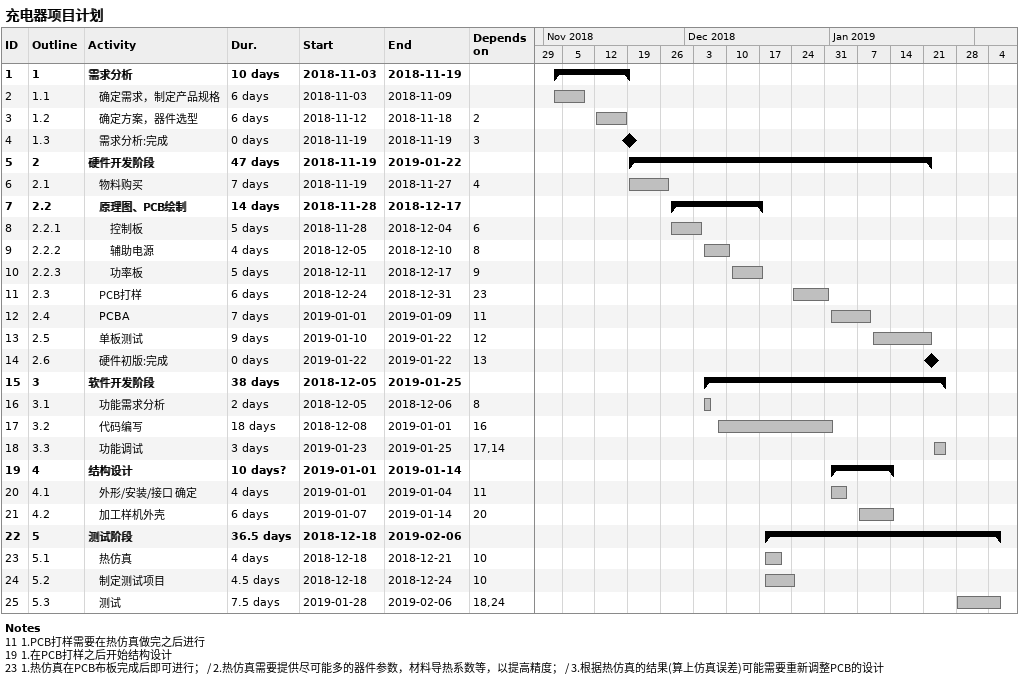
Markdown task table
充电器项目计划

| ID | WBS | Task | Duration | Start | Finish | Predecessors |
|---|---|---|---|---|---|---|
| 1 | 1 | **需求分析** | 10d | 2018-11-03 | 2018-11-19 |  |
| 2 | 1.1 | 确定需求，制定产品规格 | 6d | 2018-11-03 | 2018-11-09 |  |
| 3 | 1.2 | 确定方案，器件选型 | 6d | 2018-11-12 | 2018-11-18 | 2 |
| 4 | 1.3 | 需求分析:完成 | 0d | 2018-11-19 | 2018-11-19 | 3 |
| 5 | 2 | **硬件开发阶段** | 47d | 2018-11-19 | 2019-01-22 |  |
| 6 | 2.1 | 物料购买 | 7d | 2018-11-19 | 2018-11-27 | 4 |
| 7 | 2.2 | **原理图、PCB绘制** | 14d | 2018-11-28 | 2018-12-17 |  |
| 8 | 2.2.1 | 控制板 | 5d | 2018-11-28 | 2018-12-04 | 6 |
| 9 | 2.2.2 | 辅助电源 | 4d | 2018-12-05 | 2018-12-10 | 8 |
| 10 | 2.2.3 | 功率板 | 5d | 2018-12-11 | 2018-12-17 | 9 |
| 11 | 2.3 | PCB打样 | 6d | 2018-12-24 | 2018-12-31 | 23 |
| 12 | 2.4 | PCBA | 7d | 2019-01-01 | 2019-01-09 | 11 |
| 13 | 2.5 | 单板测试 | 9d | 2019-01-10 | 2019-01-22 | 12 |
| 14 | 2.6 | 硬件初版:完成 | 0d | 2019-01-22 | 2019-01-22 | 13 |
| 15 | 3 | **软件开发阶段** | 38d | 2018-12-05 | 2019-01-25 |  |
| 16 | 3.1 | 功能需求分析 | 2d | 2018-12-05 | 2018-12-06 | 8 |
| 17 | 3.2 | 代码编写 | 18d | 2018-12-08 | 2019-01-01 | 16 |
| 18 | 3.3 | 功能调试 | 3d | 2019-01-23 | 2019-01-25 | 17, 14 |
| 19 | 4 | **结构设计** | 10d? | 2019-01-01 | 2019-01-14 |  |
| 20 | 4.1 | 外形/安装/接口 确定 | 4d | 2019-01-01 | 2019-01-04 | 11 |
| 21 | 4.2 | 加工样机外壳 | 6d | 2019-01-07 | 2019-01-14 | 20 |
| 22 | 5 | **测试阶段** | 36.5d | 2018-12-18 | 2019-02-06 |  |
| 23 | 5.1 | 热仿真 | 4d | 2018-12-18 | 2018-12-21 | 10 |
| 24 | 5.2 | 制定测试项目 | 4.5d | 2018-12-18 | 2018-12-24 | 10 |
| 25 | 5.3 | 测试 | 7.5d | 2019-01-28 | 2019-02-06 | 18, 24 |

Notes
- 11: 1.PCB打样需要在热仿真做完之后进行
- 19: 1.在PCB打样之后开始结构设计
- 23: 1.热仿真在PCB布板完成后即可进行； / 2.热仿真需要提供尽可能多的器件参数，材料导热系数等，以提高精度； / 3.根据热仿真的结果(算上仿真误差)可能需要重新调整PCB的设计
